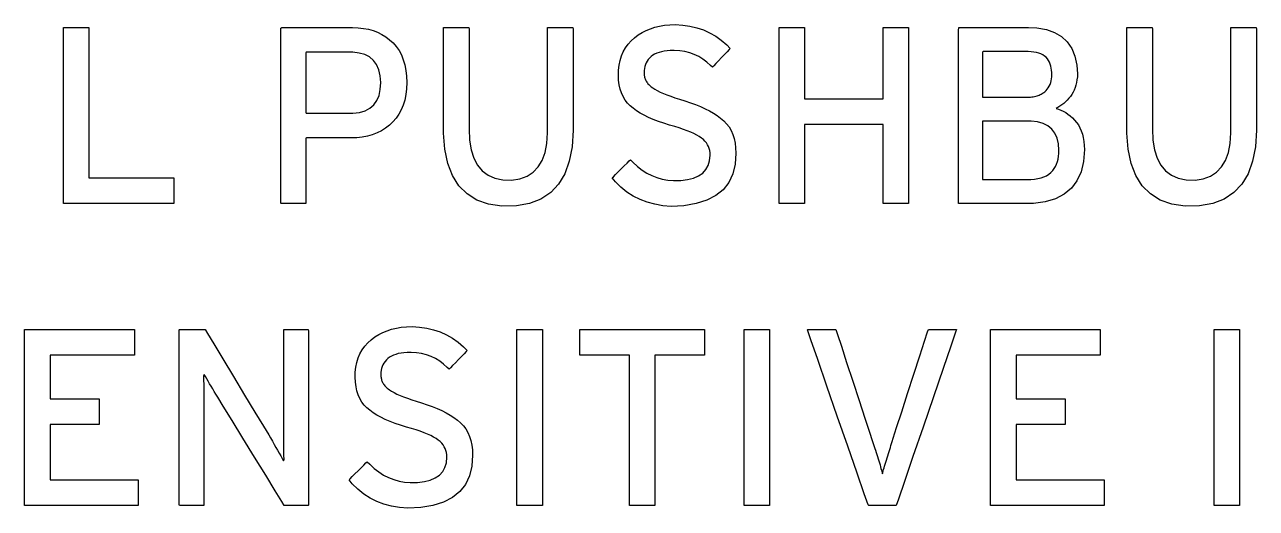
# Model space of a CAD drawing. Extents: x 1 to 47.7, y 0.2 to 35.
# Drawn here: x 3.303 to 5.141, y 23.596 to 24.317 of the extents above; entities that cross this region are included whole.
import ezdxf

# ---------------------------------------------------------------- set-up
doc = ezdxf.new("R2010")
doc.units = 0
doc.header["$MEASUREMENT"] = 0
doc.layers.add('7_0_____DWG', color=7, linetype='CONTINUOUS')

msp = doc.modelspace()

# ---------------------------------------------------------------- linework, layer by layer
at = {"layer": '7_0_____DWG'}
for points in [[(4.3644, 24.1253), (4.3633, 24.1088), (4.3598, 24.0941), (4.3538, 24.0814), (4.3453, 24.0707), (4.3344, 24.0618), (4.321, 24.0549), (4.3051, 24.0499), (4.2868, 24.0468), (4.2677, 24.0458), (4.2552, 24.0468), (4.2433, 24.0489), (4.232, 24.0519), (4.2213, 24.056), (4.2113, 24.0611), (4.2018, 24.0672), (4.1929, 24.0744), (4.1846, 24.0826), (4.1799, 24.0883), (4.1816, 24.09), (4.1847, 24.0931), (4.1888, 24.0971), (4.1933, 24.1017), (4.1979, 24.1062), (4.202, 24.1103), (4.2052, 24.1135), (4.2069, 24.1152), (4.2108, 24.1115), (4.2174, 24.1054), (4.2243, 24.1), (4.2315, 24.0954), (4.2389, 24.0916), (4.2466, 24.0886), (4.2545, 24.0864), (4.2627, 24.0849), (4.2712, 24.0842), (4.282, 24.0845), (4.2922, 24.0857), (4.3011, 24.088), (4.3086, 24.0912), (4.3148, 24.0954), (4.3196, 24.1006), (4.3231, 24.1068), (4.3252, 24.1139), (4.3259, 24.1221), (4.3258, 24.1257), (4.3253, 24.1289), (4.3245, 24.132), (4.3234, 24.1349), (4.322, 24.1377), (4.3203, 24.1404), (4.3182, 24.1429), (4.3158, 24.1453), (4.3131, 24.1476), (4.3098, 24.1498), (4.306, 24.152), (4.3018, 24.1542), (4.297, 24.1564), (4.2918, 24.1585), (4.2861, 24.1606), (4.2799, 24.1627), (4.2732, 24.1648), (4.2655, 24.167), (4.2568, 24.1696), (4.2487, 24.1724), (4.2411, 24.1753), (4.2341, 24.1784), (4.2275, 24.1816), (4.2215, 24.1849), (4.216, 24.1884), (4.211, 24.192), (4.2066, 24.1957), (4.2026, 24.1998), (4.1991, 24.2043), (4.1961, 24.2093), (4.1937, 24.2148), (4.1917, 24.2207), (4.1903, 24.2271), (4.1894, 24.234), (4.189, 24.2413), (4.1892, 24.249), (4.19, 24.2563), (4.1915, 24.2633), (4.1935, 24.2699), (4.1962, 24.2761), (4.1995, 24.2819), (4.2034, 24.2874), (4.208, 24.2924), (4.2131, 24.2971), (4.2185, 24.3012), (4.2243, 24.3048), (4.2303, 24.3079), (4.2367, 24.3105), (4.2435, 24.3127), (4.2505, 24.3143), (4.2579, 24.3156), (4.2656, 24.3163), (4.2739, 24.3166), (4.2851, 24.316), (4.2958, 24.3144), (4.3061, 24.312), (4.3159, 24.3087), (4.3252, 24.3045), (4.3342, 24.2994), (4.3426, 24.2934), (4.3506, 24.2865), (4.356, 24.2809), (4.3545, 24.2794), (4.3515, 24.2763), (4.3476, 24.2722), (4.3431, 24.2676), (4.3386, 24.2629), (4.3344, 24.2586), (4.3312, 24.2552), (4.3293, 24.2533), (4.3265, 24.2557), (4.321, 24.2607), (4.3151, 24.2652), (4.3089, 24.2689), (4.3023, 24.2721), (4.2954, 24.2745), (4.2881, 24.2764), (4.2805, 24.2776), (4.2725, 24.2781), (4.2665, 24.278), (4.2618, 24.2777), (4.2575, 24.2771), (4.2534, 24.2763), (4.2497, 24.2753), (4.2463, 24.2741), (4.2431, 24.2726), (4.2403, 24.271), (4.2378, 24.2691), (4.2356, 24.2669), (4.2337, 24.2646), (4.232, 24.2622), (4.2306, 24.2597), (4.2294, 24.2571), (4.2285, 24.2543), (4.2279, 24.2514), (4.2275, 24.2484), (4.2274, 24.2454), (4.2274, 24.2439), (4.2275, 24.2424), (4.2277, 24.241), (4.2279, 24.2396), (4.2282, 24.2383), (4.2286, 24.237), (4.229, 24.2358), (4.2295, 24.2346), (4.23, 24.2335), (4.2307, 24.2322), (4.2314, 24.231), (4.2323, 24.2298), (4.2332, 24.2286), (4.2343, 24.2274), (4.2354, 24.2262), (4.2367, 24.2251), (4.2381, 24.2239), (4.2402, 24.2224), (4.2434, 24.2203), (4.2471, 24.2183), (4.2513, 24.2162), (4.2561, 24.2141), (4.2613, 24.2119), (4.2671, 24.2098), (4.2734, 24.2076), (4.2802, 24.2054), (4.2882, 24.203), (4.2964, 24.2003), (4.3041, 24.1975), (4.3114, 24.1945), (4.3183, 24.1914), (4.3248, 24.1881), (4.3308, 24.1847), (4.3364, 24.1811), (4.3416, 24.1774), (4.3463, 24.1734), (4.3505, 24.169), (4.3541, 24.1641), (4.3572, 24.1588), (4.3597, 24.153), (4.3617, 24.1468), (4.3631, 24.1401), (4.364, 24.1329)], [(3.8733, 24.2303), (3.8729, 24.2211), (3.8719, 24.2124), (3.8702, 24.2043), (3.8679, 24.1967), (3.865, 24.1896), (3.8615, 24.1831), (3.8574, 24.1771), (3.8526, 24.1716), (3.8473, 24.1667), (3.8415, 24.1623), (3.8354, 24.1585), (3.8289, 24.1553), (3.8219, 24.1526), (3.8146, 24.1506), (3.8068, 24.1491), (3.7986, 24.1481), (3.79, 24.1478), (3.7871, 24.1478), (3.7808, 24.1478), (3.7714, 24.1478), (3.7603, 24.1478), (3.7487, 24.1478), (3.7379, 24.1478), (3.7292, 24.1478), (3.7237, 24.1478), (3.7226, 24.1473), (3.7226, 24.1414), (3.7226, 24.1299), (3.7226, 24.1148), (3.7226, 24.0979), (3.7226, 24.0811), (3.7226, 24.0663), (3.7226, 24.0554), (3.7226, 24.0502), (3.7217, 24.05), (3.7184, 24.05), (3.7133, 24.05), (3.7072, 24.05), (3.7007, 24.05), (3.6945, 24.05), (3.6894, 24.05), (3.6861, 24.05), (3.6853, 24.0505), (3.6853, 24.0645), (3.6853, 24.0939), (3.6853, 24.1336), (3.6853, 24.1786), (3.6853, 24.2239), (3.6853, 24.2645), (3.6853, 24.2952), (3.6853, 24.3112), (3.6871, 24.3124), (3.6958, 24.3124), (3.7098, 24.3124), (3.7271, 24.3124), (3.7457, 24.3124), (3.7634, 24.3124), (3.7783, 24.3124), (3.7884, 24.3124), (3.7925, 24.3124), (3.8007, 24.312), (3.8085, 24.3111), (3.816, 24.3097), (3.823, 24.3077), (3.8298, 24.3052), (3.8361, 24.3021), (3.8421, 24.2984), (3.8477, 24.2942), (3.8529, 24.2894), (3.8576, 24.284), (3.8617, 24.278), (3.8652, 24.2714), (3.868, 24.2643), (3.8703, 24.2567), (3.8719, 24.2484), (3.8729, 24.2396)], [(4.1214, 24.1594), (4.1199, 24.1347), (4.1158, 24.1131), (4.1091, 24.0945), (4.0998, 24.0789), (4.088, 24.0663), (4.0735, 24.0567), (4.0564, 24.0501), (4.0368, 24.0465), (4.0151, 24.0462), (3.9953, 24.0493), (3.978, 24.0553), (3.9633, 24.0644), (3.9512, 24.0765), (3.9416, 24.0917), (3.9346, 24.1098), (3.9302, 24.1309), (3.9283, 24.155), (3.9282, 24.1639), (3.9282, 24.1774), (3.9282, 24.1981), (3.9282, 24.2231), (3.9282, 24.2495), (3.9282, 24.2745), (3.9282, 24.2952), (3.9282, 24.3087), (3.9283, 24.3124), (3.9303, 24.3124), (3.9344, 24.3124), (3.9401, 24.3124), (3.9466, 24.3124), (3.9532, 24.3124), (3.9591, 24.3124), (3.9636, 24.3124), (3.9661, 24.3124), (3.9663, 24.3103), (3.9663, 24.2986), (3.9663, 24.2793), (3.9663, 24.2551), (3.9663, 24.2289), (3.9663, 24.2035), (3.9663, 24.1819), (3.9663, 24.1668), (3.9663, 24.1612), (3.9671, 24.1446), (3.9694, 24.13), (3.9734, 24.1175), (3.9789, 24.107), (3.986, 24.0986), (3.9946, 24.0921), (4.0048, 24.0877), (4.0166, 24.0854), (4.0298, 24.0851), (4.0422, 24.087), (4.0529, 24.0909), (4.062, 24.0967), (4.0695, 24.1045), (4.0754, 24.1142), (4.0796, 24.1259), (4.0823, 24.1396), (4.0833, 24.1552), (4.0833, 24.1624), (4.0833, 24.176), (4.0833, 24.1969), (4.0833, 24.2221), (4.0833, 24.2488), (4.0833, 24.2741), (4.0833, 24.295), (4.0833, 24.3086), (4.0834, 24.3124), (4.0853, 24.3124), (4.0895, 24.3124), (4.0952, 24.3124), (4.1017, 24.3124), (4.1082, 24.3124), (4.1142, 24.3124), (4.1187, 24.3124), (4.1212, 24.3124), (4.1214, 24.3102), (4.1214, 24.2985), (4.1214, 24.2789), (4.1214, 24.2544), (4.1214, 24.2279), (4.1214, 24.2022), (4.1214, 24.1803), (4.1214, 24.1651)], [(4.8844, 24.1305), (4.883, 24.1127), (4.8793, 24.0972), (4.8733, 24.0839), (4.8649, 24.0728), (4.8542, 24.0639), (4.8412, 24.0572), (4.8259, 24.0526), (4.8083, 24.0503), (4.7967, 24.05), (4.7898, 24.05), (4.7775, 24.05), (4.7616, 24.05), (4.7441, 24.05), (4.7269, 24.05), (4.712, 24.05), (4.7012, 24.05), (4.6966, 24.05), (4.6965, 24.0579), (4.6965, 24.0827), (4.6965, 24.1195), (4.6965, 24.1633), (4.6965, 24.2091), (4.6965, 24.2518), (4.6965, 24.2864), (4.6965, 24.3078), (4.697, 24.3124), (4.7034, 24.3124), (4.7156, 24.3124), (4.7318, 24.3124), (4.7498, 24.3124), (4.7677, 24.3124), (4.7835, 24.3124), (4.7952, 24.3124), (4.8008, 24.3124), (4.8134, 24.3118), (4.8276, 24.3093), (4.8399, 24.305), (4.8503, 24.2989), (4.8588, 24.2909), (4.8655, 24.2811), (4.8702, 24.2695), (4.873, 24.256), (4.8739, 24.2432), (4.8738, 24.2388), (4.8733, 24.2345), (4.8727, 24.2304), (4.8717, 24.2265), (4.8706, 24.2227), (4.8692, 24.2192), (4.8675, 24.2158), (4.8656, 24.2126), (4.8635, 24.2097), (4.8612, 24.2068), (4.8588, 24.2042), (4.8563, 24.2017), (4.8536, 24.1993), (4.8507, 24.1971), (4.8477, 24.1951), (4.8445, 24.1932), (4.842, 24.1916), (4.8457, 24.1905), (4.8493, 24.1891), (4.8529, 24.1875), (4.8564, 24.1855), (4.8598, 24.1832), (4.8631, 24.1806), (4.8664, 24.1777), (4.8696, 24.1745), (4.8726, 24.171), (4.8753, 24.1671), (4.8777, 24.1629), (4.8797, 24.1583), (4.8813, 24.1534), (4.8826, 24.1482), (4.8836, 24.1426), (4.8842, 24.1367)], [(5.1409, 24.1594), (5.1394, 24.1347), (5.1353, 24.1131), (5.1286, 24.0945), (5.1194, 24.0789), (5.1075, 24.0663), (5.093, 24.0567), (5.076, 24.0501), (5.0563, 24.0465), (5.0346, 24.0462), (5.0148, 24.0493), (4.9976, 24.0553), (4.9829, 24.0644), (4.9707, 24.0765), (4.9612, 24.0917), (4.9542, 24.1098), (4.9497, 24.1309), (4.9478, 24.155), (4.9478, 24.1639), (4.9478, 24.1774), (4.9478, 24.1981), (4.9478, 24.2231), (4.9478, 24.2495), (4.9478, 24.2745), (4.9478, 24.2952), (4.9478, 24.3087), (4.9478, 24.3124), (4.9498, 24.3124), (4.954, 24.3124), (4.9597, 24.3124), (4.9661, 24.3124), (4.9727, 24.3124), (4.9786, 24.3124), (4.9831, 24.3124), (4.9856, 24.3124), (4.9858, 24.3103), (4.9858, 24.2986), (4.9858, 24.2793), (4.9858, 24.2551), (4.9858, 24.2289), (4.9858, 24.2035), (4.9858, 24.1819), (4.9858, 24.1668), (4.9858, 24.1612), (4.9866, 24.1446), (4.989, 24.13), (4.9929, 24.1175), (4.9984, 24.107), (5.0055, 24.0986), (5.0141, 24.0921), (5.0244, 24.0877), (5.0362, 24.0854), (5.0494, 24.0851), (5.0617, 24.087), (5.0724, 24.0909), (5.0815, 24.0967), (5.089, 24.1045), (5.0949, 24.1142), (5.0992, 24.1259), (5.1018, 24.1396), (5.1028, 24.1552), (5.1029, 24.1624), (5.1029, 24.176), (5.1029, 24.1969), (5.1029, 24.2221), (5.1029, 24.2488), (5.1029, 24.2741), (5.1029, 24.295), (5.1029, 24.3086), (5.1029, 24.3124), (5.1049, 24.3124), (5.1091, 24.3124), (5.1148, 24.3124), (5.1212, 24.3124), (5.1278, 24.3124), (5.1337, 24.3124), (5.1382, 24.3124), (5.1407, 24.3124), (5.1409, 24.3102), (5.1409, 24.2985), (5.1409, 24.2789), (5.1409, 24.2544), (5.1409, 24.2279), (5.1409, 24.2022), (5.1409, 24.1803), (5.1409, 24.1651)], [(3.8345, 24.2303), (3.8336, 24.2405), (3.8315, 24.2495), (3.8282, 24.2571), (3.8236, 24.2634), (3.8178, 24.2684), (3.8107, 24.272), (3.8024, 24.2743), (3.7929, 24.2754), (3.789, 24.2754), (3.7824, 24.2754), (3.7724, 24.2754), (3.7605, 24.2754), (3.7481, 24.2754), (3.7367, 24.2754), (3.7279, 24.2754), (3.723, 24.2754), (3.7226, 24.274), (3.7226, 24.2664), (3.7226, 24.2538), (3.7226, 24.2383), (3.7226, 24.2218), (3.7226, 24.2063), (3.7226, 24.1937), (3.7226, 24.1861), (3.723, 24.1847), (3.7279, 24.1847), (3.7367, 24.1847), (3.7481, 24.1847), (3.7605, 24.1847), (3.7724, 24.1847), (3.7824, 24.1847), (3.789, 24.1847), (3.793, 24.1848), (3.8027, 24.1859), (3.8111, 24.1883), (3.8183, 24.192), (3.8241, 24.197), (3.8286, 24.2034), (3.8319, 24.211), (3.8338, 24.22)], [(4.8359, 24.2421), (4.8358, 24.2455), (4.8355, 24.2488), (4.8349, 24.2519), (4.8342, 24.2549), (4.8333, 24.2578), (4.8321, 24.2605), (4.8307, 24.2631), (4.8291, 24.2656), (4.8272, 24.2679), (4.8249, 24.2698), (4.8223, 24.2715), (4.8194, 24.273), (4.8162, 24.2742), (4.8127, 24.2751), (4.809, 24.2758), (4.8049, 24.2763), (4.8006, 24.2765), (4.798, 24.2765), (4.7911, 24.2765), (4.7811, 24.2765), (4.7695, 24.2765), (4.7576, 24.2765), (4.7466, 24.2765), (4.738, 24.2765), (4.7331, 24.2765), (4.7324, 24.2758), (4.7324, 24.2709), (4.7324, 24.2623), (4.7324, 24.2514), (4.7324, 24.2395), (4.7324, 24.228), (4.7324, 24.2181), (4.7324, 24.2111), (4.7324, 24.2085), (4.735, 24.2085), (4.7419, 24.2085), (4.7519, 24.2085), (4.7635, 24.2085), (4.7754, 24.2085), (4.7864, 24.2085), (4.795, 24.2085), (4.7999, 24.2085), (4.8018, 24.2085), (4.804, 24.2086), (4.8061, 24.2088), (4.8081, 24.2091), (4.81, 24.2094), (4.8119, 24.2098), (4.8137, 24.2104), (4.8153, 24.211), (4.8169, 24.2116), (4.8184, 24.2124), (4.8199, 24.2131), (4.8213, 24.2139), (4.8226, 24.2148), (4.8239, 24.2157), (4.8251, 24.2166), (4.8263, 24.2176), (4.8274, 24.2186), (4.8288, 24.2203), (4.8305, 24.2226), (4.8319, 24.225), (4.8331, 24.2276), (4.8341, 24.2302), (4.8349, 24.233), (4.8354, 24.2359), (4.8358, 24.2389)], [(4.8463, 24.1294), (4.8455, 24.1391), (4.8435, 24.1475), (4.8402, 24.1548), (4.8356, 24.1609), (4.8298, 24.1657), (4.8227, 24.1693), (4.8144, 24.1717), (4.8048, 24.1729), (4.8001, 24.173), (4.7942, 24.173), (4.7847, 24.173), (4.773, 24.173), (4.7607, 24.173), (4.7491, 24.173), (4.7396, 24.173), (4.7336, 24.173), (4.7324, 24.1726), (4.7324, 24.1671), (4.7324, 24.1564), (4.7324, 24.1424), (4.7324, 24.1268), (4.7324, 24.1116), (4.7324, 24.0985), (4.7324, 24.0893), (4.7324, 24.0859), (4.7351, 24.0859), (4.7422, 24.0859), (4.7524, 24.0859), (4.7643, 24.0859), (4.7764, 24.0859), (4.7873, 24.0859), (4.7956, 24.0859), (4.7999, 24.0859), (4.8042, 24.0859), (4.8098, 24.0863), (4.815, 24.0871), (4.8197, 24.0882), (4.824, 24.0897), (4.8279, 24.0915), (4.8314, 24.0937), (4.8344, 24.0963), (4.837, 24.0991), (4.8392, 24.1021), (4.8411, 24.1053), (4.8427, 24.1088), (4.844, 24.1125), (4.845, 24.1163), (4.8457, 24.1205), (4.8462, 24.1248)], [(3.6905, 23.6), (3.6868, 23.606), (3.677, 23.622), (3.6628, 23.6451), (3.6461, 23.6722), (3.6288, 23.7004), (3.6126, 23.7266), (3.5995, 23.748), (3.5912, 23.7614), (3.5885, 23.7658), (3.5861, 23.7699), (3.5837, 23.7739), (3.5814, 23.7778), (3.5791, 23.7815), (3.577, 23.7852), (3.5749, 23.7887), (3.5729, 23.7921), (3.571, 23.7954), (3.5702, 23.7933), (3.5702, 23.787), (3.5703, 23.7805), (3.5703, 23.7737), (3.5703, 23.7668), (3.5704, 23.7597), (3.5704, 23.7524), (3.5705, 23.7449), (3.5706, 23.7371), (3.5706, 23.7323), (3.5706, 23.7201), (3.5706, 23.7017), (3.5706, 23.6797), (3.5706, 23.6563), (3.5706, 23.6343), (3.5706, 23.6159), (3.5706, 23.6037), (3.5706, 23.6), (3.5689, 23.6), (3.565, 23.6), (3.5596, 23.6), (3.5535, 23.6), (3.5472, 23.6), (3.5414, 23.6), (3.5368, 23.6), (3.5341, 23.6), (3.5337, 23.6018), (3.5337, 23.6188), (3.5337, 23.6498), (3.5337, 23.6899), (3.5337, 23.7344), (3.5337, 23.7786), (3.5337, 23.8177), (3.5337, 23.8469), (3.5337, 23.8616), (3.5344, 23.8624), (3.5376, 23.8624), (3.5426, 23.8624), (3.5488, 23.8624), (3.5554, 23.8624), (3.5618, 23.8624), (3.5673, 23.8624), (3.5711, 23.8624), (3.5725, 23.8624), (3.576, 23.8565), (3.5854, 23.841), (3.5989, 23.8185), (3.6149, 23.7921), (3.6314, 23.7647), (3.6468, 23.7392), (3.6593, 23.7184), (3.6673, 23.7053), (3.6699, 23.7008), (3.6728, 23.6959), (3.6755, 23.6912), (3.6781, 23.6867), (3.6806, 23.6823), (3.6829, 23.6781), (3.6852, 23.6741), (3.6873, 23.6702), (3.6894, 23.6666), (3.6902, 23.6687), (3.6901, 23.6752), (3.69, 23.6819), (3.69, 23.6887), (3.6899, 23.6958), (3.6899, 23.703), (3.6899, 23.7104), (3.6898, 23.718), (3.6898, 23.7258), (3.6898, 23.7306), (3.6898, 23.7428), (3.6898, 23.7611), (3.6898, 23.7831), (3.6898, 23.8063), (3.6898, 23.8283), (3.6898, 23.8466), (3.6898, 23.8587), (3.6899, 23.8624), (3.6916, 23.8624), (3.6954, 23.8624), (3.7008, 23.8624), (3.707, 23.8624), (3.7133, 23.8624), (3.719, 23.8624), (3.7236, 23.8624), (3.7263, 23.8624), (3.7268, 23.8605), (3.7268, 23.8435), (3.7268, 23.8126), (3.7268, 23.7725), (3.7268, 23.728), (3.7268, 23.6838), (3.7268, 23.6447), (3.7268, 23.6154), (3.7268, 23.6008), (3.7261, 23.6), (3.7231, 23.6), (3.7184, 23.6), (3.7126, 23.6), (3.7064, 23.6), (3.7005, 23.6), (3.6954, 23.6), (3.6919, 23.6)], [(3.9716, 23.6753), (3.9705, 23.6588), (3.967, 23.6441), (3.961, 23.6314), (3.9525, 23.6207), (3.9416, 23.6118), (3.9282, 23.6049), (3.9124, 23.5999), (3.8941, 23.5969), (3.875, 23.5959), (3.8625, 23.5969), (3.8506, 23.5989), (3.8393, 23.6019), (3.8286, 23.606), (3.8185, 23.6111), (3.809, 23.6172), (3.8001, 23.6244), (3.7918, 23.6326), (3.7872, 23.6383), (3.7888, 23.64), (3.7919, 23.6431), (3.796, 23.6471), (3.8006, 23.6517), (3.8051, 23.6562), (3.8092, 23.6603), (3.8124, 23.6635), (3.8141, 23.6652), (3.818, 23.6615), (3.8247, 23.6554), (3.8316, 23.65), (3.8387, 23.6454), (3.8461, 23.6416), (3.8538, 23.6386), (3.8618, 23.6364), (3.87, 23.6349), (3.8784, 23.6343), (3.8892, 23.6345), (3.8995, 23.6357), (3.9084, 23.638), (3.9159, 23.6412), (3.9221, 23.6454), (3.9269, 23.6506), (3.9303, 23.6568), (3.9324, 23.6639), (3.9332, 23.6721), (3.933, 23.6757), (3.9326, 23.6789), (3.9318, 23.682), (3.9307, 23.6849), (3.9293, 23.6877), (3.9275, 23.6904), (3.9255, 23.6929), (3.9231, 23.6953), (3.9203, 23.6976), (3.917, 23.6998), (3.9133, 23.702), (3.909, 23.7042), (3.9043, 23.7064), (3.899, 23.7085), (3.8933, 23.7106), (3.8871, 23.7127), (3.8804, 23.7148), (3.8727, 23.717), (3.8641, 23.7196), (3.856, 23.7224), (3.8484, 23.7253), (3.8413, 23.7284), (3.8348, 23.7316), (3.8288, 23.7349), (3.8233, 23.7384), (3.8183, 23.742), (3.8138, 23.7457), (3.8098, 23.7498), (3.8063, 23.7543), (3.8034, 23.7593), (3.8009, 23.7648), (3.799, 23.7707), (3.7976, 23.7771), (3.7966, 23.784), (3.7962, 23.7913), (3.7964, 23.799), (3.7973, 23.8063), (3.7987, 23.8133), (3.8008, 23.8199), (3.8035, 23.8261), (3.8068, 23.8319), (3.8107, 23.8374), (3.8152, 23.8424), (3.8203, 23.8471), (3.8258, 23.8512), (3.8315, 23.8548), (3.8376, 23.8579), (3.844, 23.8605), (3.8507, 23.8627), (3.8578, 23.8644), (3.8651, 23.8656), (3.8728, 23.8663), (3.8812, 23.8666), (3.8924, 23.866), (3.9031, 23.8644), (3.9133, 23.862), (3.9231, 23.8587), (3.9325, 23.8545), (3.9414, 23.8494), (3.9498, 23.8434), (3.9578, 23.8365), (3.9632, 23.8309), (3.9617, 23.8294), (3.9588, 23.8263), (3.9548, 23.8222), (3.9503, 23.8176), (3.9458, 23.8129), (3.9417, 23.8086), (3.9384, 23.8052), (3.9366, 23.8033), (3.9338, 23.8057), (3.9283, 23.8107), (3.9224, 23.8152), (3.9161, 23.8189), (3.9096, 23.8221), (3.9026, 23.8246), (3.8954, 23.8264), (3.8878, 23.8276), (3.8798, 23.8281), (3.8738, 23.828), (3.8691, 23.8277), (3.8647, 23.8271), (3.8607, 23.8264), (3.8569, 23.8253), (3.8535, 23.8241), (3.8504, 23.8227), (3.8476, 23.821), (3.8451, 23.8191), (3.8429, 23.8169), (3.8409, 23.8146), (3.8393, 23.8122), (3.8378, 23.8097), (3.8367, 23.8071), (3.8358, 23.8043), (3.8351, 23.8015), (3.8348, 23.7985), (3.8346, 23.7954), (3.8347, 23.7939), (3.8348, 23.7924), (3.8349, 23.791), (3.8352, 23.7896), (3.8355, 23.7883), (3.8358, 23.787), (3.8362, 23.7858), (3.8367, 23.7846), (3.8373, 23.7835), (3.8379, 23.7822), (3.8386, 23.781), (3.8395, 23.7798), (3.8405, 23.7786), (3.8415, 23.7774), (3.8427, 23.7762), (3.844, 23.7751), (3.8453, 23.7739), (3.8474, 23.7724), (3.8506, 23.7704), (3.8543, 23.7683), (3.8586, 23.7662), (3.8633, 23.7641), (3.8686, 23.7619), (3.8744, 23.7598), (3.8806, 23.7576), (3.8874, 23.7554), (3.8954, 23.753), (3.9036, 23.7503), (3.9114, 23.7475), (3.9187, 23.7445), (3.9256, 23.7414), (3.932, 23.7381), (3.9381, 23.7347), (3.9437, 23.7311), (3.9488, 23.7274), (3.9535, 23.7234), (3.9577, 23.719), (3.9613, 23.7141), (3.9644, 23.7088), (3.9669, 23.703), (3.9689, 23.6968), (3.9704, 23.6901), (3.9712, 23.6829)], [(4.6035, 23.6), (4.602, 23.6), (4.5979, 23.6), (4.592, 23.6), (4.585, 23.6), (4.5778, 23.6), (4.5712, 23.6), (4.5659, 23.6), (4.5626, 23.6), (4.5615, 23.6013), (4.5558, 23.6175), (4.5452, 23.6482), (4.5312, 23.6884), (4.5156, 23.7333), (4.5001, 23.7779), (4.4864, 23.8174), (4.4761, 23.847), (4.471, 23.8616), (4.4716, 23.8624), (4.4752, 23.8624), (4.4809, 23.8624), (4.4878, 23.8624), (4.4952, 23.8624), (4.5023, 23.8624), (4.5082, 23.8624), (4.5123, 23.8624), (4.5136, 23.8623), (4.516, 23.8551), (4.5217, 23.8377), (4.5296, 23.8134), (4.5388, 23.7853), (4.5483, 23.7565), (4.5569, 23.7301), (4.5637, 23.7092), (4.5677, 23.697), (4.5688, 23.6938), (4.5697, 23.691), (4.5707, 23.6881), (4.5717, 23.6852), (4.5727, 23.6823), (4.5737, 23.6792), (4.5747, 23.6761), (4.5757, 23.673), (4.5768, 23.6698), (4.5777, 23.6666), (4.5786, 23.6635), (4.5794, 23.6606), (4.5801, 23.6579), (4.5808, 23.6553), (4.5815, 23.6529), (4.5821, 23.6507), (4.5826, 23.6486), (4.5831, 23.6474), (4.5836, 23.6493), (4.5841, 23.6515), (4.5847, 23.6537), (4.5855, 23.6562), (4.5862, 23.6588), (4.5871, 23.6616), (4.5881, 23.6646), (4.5891, 23.6678), (4.5901, 23.671), (4.5911, 23.6743), (4.592, 23.6775), (4.593, 23.6806), (4.5939, 23.6836), (4.5948, 23.6866), (4.5957, 23.6895), (4.5965, 23.6924), (4.5974, 23.6952), (4.5991, 23.7006), (4.6042, 23.7163), (4.6117, 23.7395), (4.6206, 23.7671), (4.63, 23.7959), (4.6387, 23.823), (4.6459, 23.845), (4.6504, 23.859), (4.6516, 23.8624), (4.654, 23.8624), (4.6587, 23.8624), (4.665, 23.8624), (4.6722, 23.8624), (4.6794, 23.8624), (4.6859, 23.8624), (4.6908, 23.8624), (4.6934, 23.8624), (4.6922, 23.8583), (4.6851, 23.8377), (4.6735, 23.804), (4.6591, 23.762), (4.6436, 23.7167), (4.6286, 23.673), (4.6158, 23.6357), (4.6069, 23.6097)]]:
    msp.add_lwpolyline(points, close=True, dxfattribs=at)
for points in [[(3.361, 24.05), (3.361, 24.3124), (3.399, 24.3124), (3.399, 24.0884), (3.5258, 24.0884), (3.5258, 24.05), (3.361, 24.05)], [(4.5839, 24.05), (4.5839, 24.1677), (4.4669, 24.1677), (4.4669, 24.05), (4.4289, 24.05), (4.4289, 24.3124), (4.4669, 24.3124), (4.4669, 24.2061), (4.5839, 24.2061), (4.5839, 24.3124), (4.622, 24.3124), (4.622, 24.05), (4.5839, 24.05)], [(3.3031, 23.6), (3.3031, 23.8624), (3.4669, 23.8624), (3.4669, 23.8243), (3.3412, 23.8243), (3.3412, 23.7591), (3.4142, 23.7591), (3.4142, 23.721), (3.3412, 23.721), (3.3412, 23.6381), (3.4724, 23.6381), (3.4724, 23.6), (3.3031, 23.6)], [(4.0377, 23.6), (4.0377, 23.8624), (4.0758, 23.8624), (4.0758, 23.6), (4.0377, 23.6)], [(4.2435, 23.8239), (4.2435, 23.6), (4.2055, 23.6), (4.2055, 23.8239), (4.1313, 23.8239), (4.1313, 23.8624), (4.3177, 23.8624), (4.3177, 23.8239), (4.2435, 23.8239)], [(4.3767, 23.6), (4.3767, 23.8624), (4.4147, 23.8624), (4.4147, 23.6), (4.3767, 23.6)], [(4.7443, 23.6), (4.7443, 23.8624), (4.9081, 23.8624), (4.9081, 23.8243), (4.7824, 23.8243), (4.7824, 23.7591), (4.8554, 23.7591), (4.8554, 23.721), (4.7824, 23.721), (4.7824, 23.6381), (4.9136, 23.6381), (4.9136, 23.6), (4.7443, 23.6)], [(5.0778, 23.6), (5.0778, 23.8624), (5.1158, 23.8624), (5.1158, 23.6), (5.0778, 23.6)]]:
    msp.add_lwpolyline(points, dxfattribs=at)

doc.saveas('drawing.dxf')
